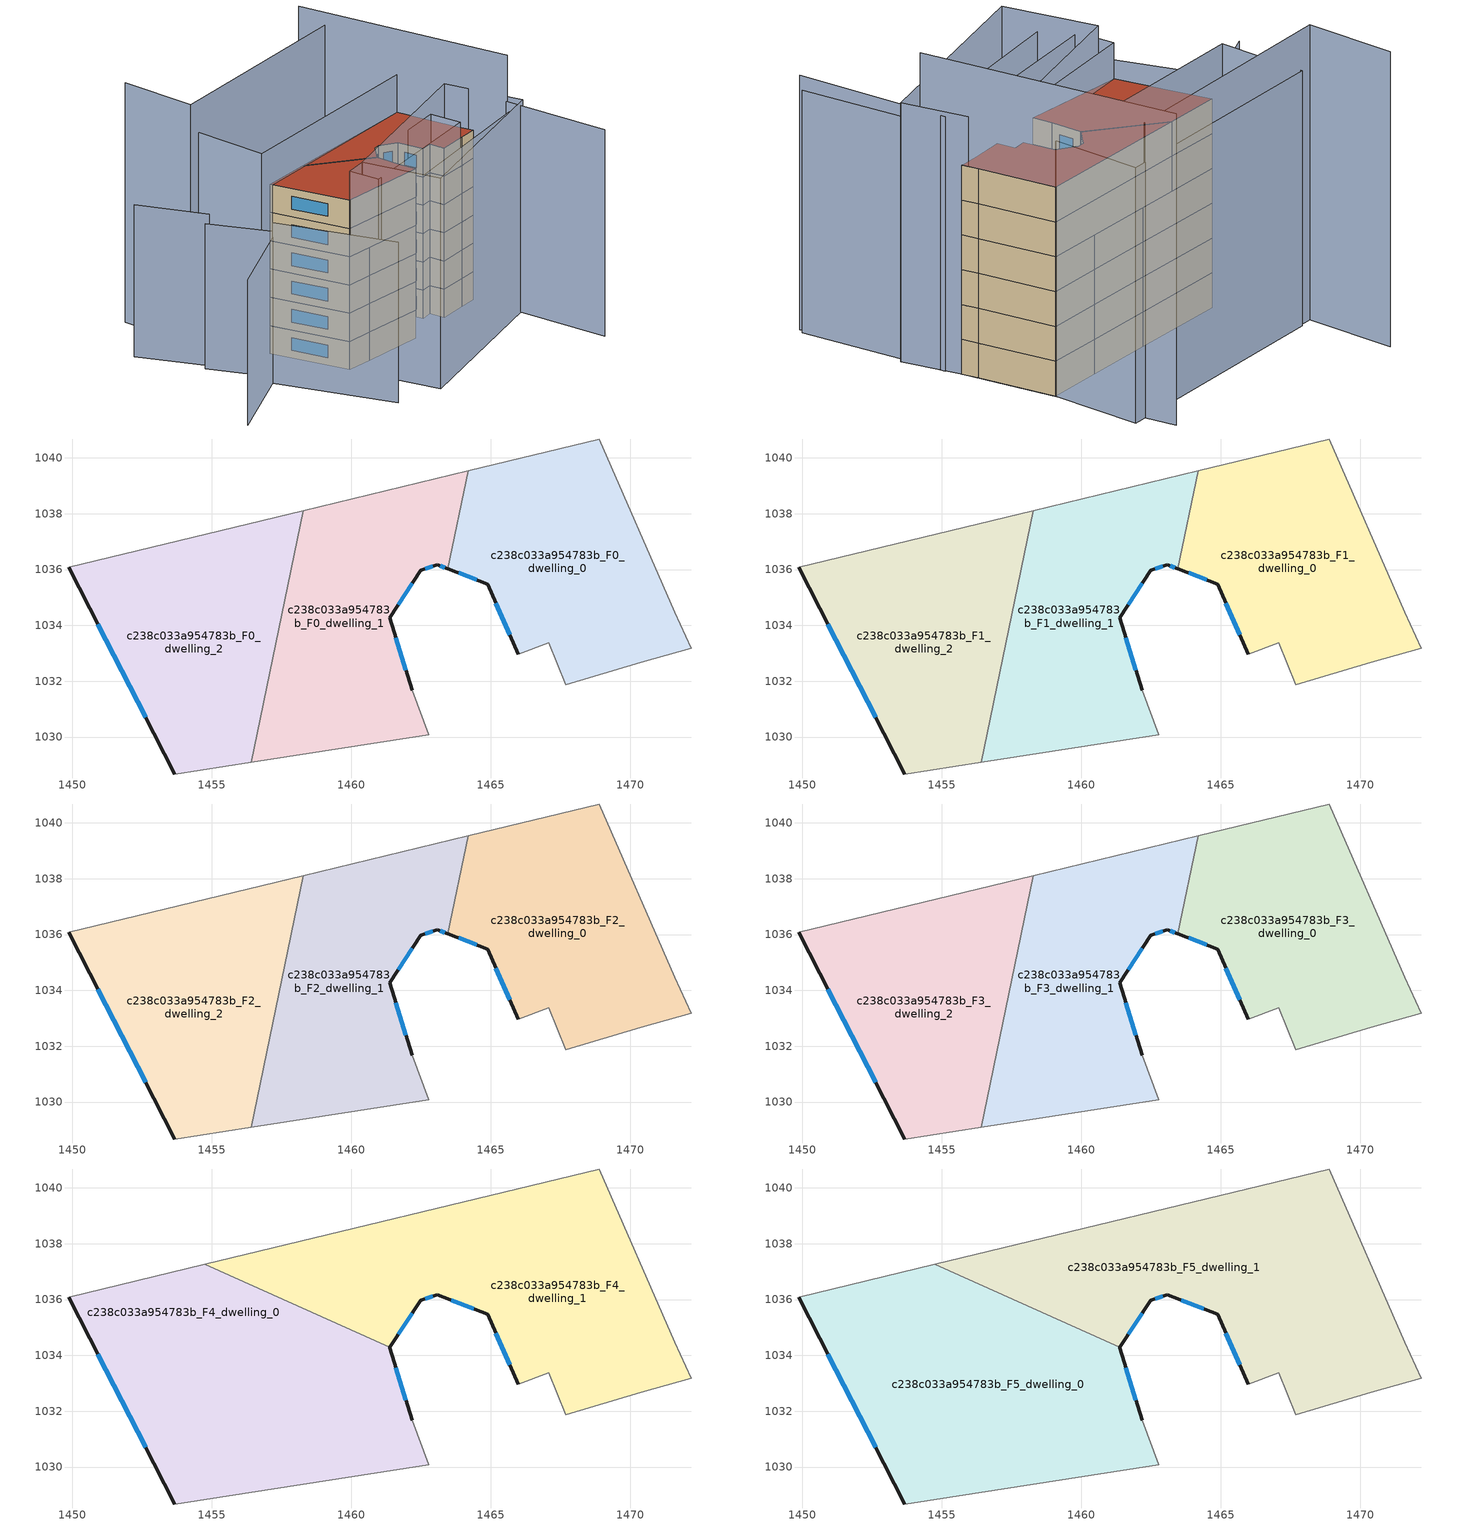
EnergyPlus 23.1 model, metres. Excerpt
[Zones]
c238c033a954783b_F0_dwelling_0
 floor ground (EU_floor_Construction): 1468.89,1040.68 1471.59,1034.47 1472.19,1033.17 1470.39,1032.67 1467.69,1031.87 1467.09,1033.37 1465.99,1032.97 1464.89,1035.48 1463.47,1036.03 1464.19,1039.54 z0
 wall outside (EU_wall_Construction): 1463.47,1036.03 1464.89,1035.48 1465.99,1032.97 z0:3
 wall adiabatic (EU_wall_Construction): 1465.99,1032.97 1467.09,1033.37 1467.69,1031.87 1470.39,1032.67 1472.19,1033.17 1471.59,1034.47 1468.89,1040.68 1464.19,1039.54 z0:3
 wall to c238c033a954783b_F0_dwelling_1 (EU_wall_Construction): 1464.19,1039.54 1463.47,1036.03 z0:3
 window (EU_Window_Construction): 1465.19,1034.79 1465.69,1033.66 / 1463.86,1035.88 1464.5,1035.63 z0.83:2.17
c238c033a954783b_F0_dwelling_1
 floor ground (EU_floor_Construction): 1464.19,1039.54 1463.47,1036.03 1463.09,1036.18 1462.49,1035.98 1461.39,1034.28 1462.19,1031.67 1462.79,1030.07 1456.41,1029.09 1458.28,1038.11 z0
 wall outside (EU_wall_Construction): 1462.19,1031.67 1461.39,1034.28 1462.49,1035.98 1463.09,1036.18 1463.47,1036.03 z0:3
 wall adiabatic (EU_wall_Construction): 1456.41,1029.09 1462.79,1030.07 1462.19,1031.67 / 1464.19,1039.54 1458.28,1038.11 z0:3
 wall to c238c033a954783b_F0_dwelling_2 (EU_wall_Construction): 1458.28,1038.11 1456.41,1029.09 z0:3
 window (EU_Window_Construction): 1463.19,1036.14 1463.36,1036.07 / 1462.65,1036.03 1462.92,1036.12 / 1461.69,1034.74 1462.18,1035.51 / 1461.97,1032.39 1461.61,1033.56 z0.83:2.17
c238c033a954783b_F0_dwelling_2
 floor ground (EU_floor_Construction): 1458.28,1038.11 1456.41,1029.09 1453.68,1028.67 1449.88,1036.08 z0
 wall outside (EU_wall_Construction): 1449.88,1036.08 1453.68,1028.67 z0:3
 wall adiabatic (EU_wall_Construction): 1453.68,1028.67 1456.41,1029.09 / 1458.28,1038.11 1449.88,1036.08 z0:3
 window (EU_Window_Construction): 1450.92,1034.04 1452.63,1030.71 z0.83:2.17
c238c033a954783b_F1_dwelling_0
 floor to c238c033a954783b_F0_dwelling_0 (EU_floor_Construction): 1468.89,1040.68 1471.59,1034.47 1472.19,1033.17 1470.39,1032.67 1467.69,1031.87 1467.09,1033.37 1465.99,1032.97 1464.89,1035.48 1463.47,1036.03 1464.19,1039.54 z3
 wall outside (EU_wall_Construction): 1463.47,1036.03 1464.89,1035.48 1465.99,1032.97 z3:6
 wall adiabatic (EU_wall_Construction): 1465.99,1032.97 1467.09,1033.37 1467.69,1031.87 1470.39,1032.67 1472.19,1033.17 1471.59,1034.47 1468.89,1040.68 1464.19,1039.54 z3:6
 wall to c238c033a954783b_F1_dwelling_1 (EU_wall_Construction): 1464.19,1039.54 1463.47,1036.03 z3:6
 window (EU_Window_Construction): 1465.19,1034.79 1465.69,1033.66 / 1463.86,1035.88 1464.5,1035.63 z3.83:5.17
c238c033a954783b_F1_dwelling_1
 floor to c238c033a954783b_F0_dwelling_1 (EU_floor_Construction): 1464.19,1039.54 1463.47,1036.03 1463.09,1036.18 1462.49,1035.98 1461.39,1034.28 1462.19,1031.67 1462.79,1030.07 1456.41,1029.09 1458.28,1038.11 z3
 wall outside (EU_wall_Construction): 1462.19,1031.67 1461.39,1034.28 1462.49,1035.98 1463.09,1036.18 1463.47,1036.03 z3:6
 wall adiabatic (EU_wall_Construction): 1456.41,1029.09 1462.79,1030.07 1462.19,1031.67 / 1464.19,1039.54 1458.28,1038.11 z3:6
 wall to c238c033a954783b_F1_dwelling_2 (EU_wall_Construction): 1458.28,1038.11 1456.41,1029.09 z3:6
 window (EU_Window_Construction): 1463.19,1036.14 1463.36,1036.07 / 1462.65,1036.03 1462.92,1036.12 / 1461.69,1034.74 1462.18,1035.51 / 1461.97,1032.39 1461.61,1033.56 z3.83:5.17
c238c033a954783b_F1_dwelling_2
 floor to c238c033a954783b_F0_dwelling_2 (EU_floor_Construction): 1458.28,1038.11 1456.41,1029.09 1453.68,1028.67 1449.88,1036.08 z3
 wall outside (EU_wall_Construction): 1449.88,1036.08 1453.68,1028.67 z3:6
 wall adiabatic (EU_wall_Construction): 1453.68,1028.67 1456.41,1029.09 / 1458.28,1038.11 1449.88,1036.08 z3:6
 window (EU_Window_Construction): 1450.92,1034.04 1452.63,1030.71 z3.83:5.17
c238c033a954783b_F2_dwelling_0
 floor to c238c033a954783b_F1_dwelling_0 (EU_floor_Construction): 1468.89,1040.68 1471.59,1034.47 1472.19,1033.17 1470.39,1032.67 1467.69,1031.87 1467.09,1033.37 1465.99,1032.97 1464.89,1035.48 1463.47,1036.03 1464.19,1039.54 z6
 wall outside (EU_wall_Construction): 1463.47,1036.03 1464.89,1035.48 1465.99,1032.97 z6:9
 wall adiabatic (EU_wall_Construction): 1465.99,1032.97 1467.09,1033.37 1467.69,1031.87 1470.39,1032.67 1472.19,1033.17 1471.59,1034.47 1468.89,1040.68 1464.19,1039.54 z6:9
 wall to c238c033a954783b_F2_dwelling_1 (EU_wall_Construction): 1464.19,1039.54 1463.47,1036.03 z6:9
 window (EU_Window_Construction): 1465.19,1034.79 1465.69,1033.66 / 1463.86,1035.88 1464.5,1035.63 z6.83:8.17
c238c033a954783b_F2_dwelling_1
 floor to c238c033a954783b_F1_dwelling_1 (EU_floor_Construction): 1464.19,1039.54 1463.47,1036.03 1463.09,1036.18 1462.49,1035.98 1461.39,1034.28 1462.19,1031.67 1462.79,1030.07 1456.41,1029.09 1458.28,1038.11 z6
 wall outside (EU_wall_Construction): 1462.19,1031.67 1461.39,1034.28 1462.49,1035.98 1463.09,1036.18 1463.47,1036.03 z6:9
 wall adiabatic (EU_wall_Construction): 1456.41,1029.09 1462.79,1030.07 1462.19,1031.67 / 1464.19,1039.54 1458.28,1038.11 z6:9
 wall to c238c033a954783b_F2_dwelling_2 (EU_wall_Construction): 1458.28,1038.11 1456.41,1029.09 z6:9
 window (EU_Window_Construction): 1463.19,1036.14 1463.36,1036.07 / 1462.65,1036.03 1462.92,1036.12 / 1461.69,1034.74 1462.18,1035.51 / 1461.97,1032.39 1461.61,1033.56 z6.83:8.17
c238c033a954783b_F2_dwelling_2
 floor to c238c033a954783b_F1_dwelling_2 (EU_floor_Construction): 1458.28,1038.11 1456.41,1029.09 1453.68,1028.67 1449.88,1036.08 z6
 wall outside (EU_wall_Construction): 1449.88,1036.08 1453.68,1028.67 z6:9
 wall adiabatic (EU_wall_Construction): 1453.68,1028.67 1456.41,1029.09 / 1458.28,1038.11 1449.88,1036.08 z6:9
 window (EU_Window_Construction): 1450.92,1034.04 1452.63,1030.71 z6.83:8.17
c238c033a954783b_F3_dwelling_0
 floor to c238c033a954783b_F2_dwelling_0 (EU_floor_Construction): 1468.89,1040.68 1471.59,1034.47 1472.19,1033.17 1470.39,1032.67 1467.69,1031.87 1467.09,1033.37 1465.99,1032.97 1464.89,1035.48 1463.47,1036.03 1464.19,1039.54 z9
 wall outside (EU_wall_Construction): 1463.47,1036.03 1464.89,1035.48 1465.99,1032.97 z9:12
 wall adiabatic (EU_wall_Construction): 1465.99,1032.97 1467.09,1033.37 1467.69,1031.87 1470.39,1032.67 1472.19,1033.17 1471.59,1034.47 1468.89,1040.68 1464.19,1039.54 z9:12
 wall to c238c033a954783b_F3_dwelling_1 (EU_wall_Construction): 1464.19,1039.54 1463.47,1036.03 z9:12
 window (EU_Window_Construction): 1465.19,1034.79 1465.69,1033.66 / 1463.86,1035.88 1464.5,1035.63 z9.83:11.17
c238c033a954783b_F3_dwelling_1
 floor to c238c033a954783b_F2_dwelling_1 (EU_floor_Construction): 1464.19,1039.54 1463.47,1036.03 1463.09,1036.18 1462.49,1035.98 1461.39,1034.28 1462.19,1031.67 1462.79,1030.07 1456.41,1029.09 1458.28,1038.11 z9
 wall outside (EU_wall_Construction): 1462.19,1031.67 1461.39,1034.28 1462.49,1035.98 1463.09,1036.18 1463.47,1036.03 z9:12
 wall adiabatic (EU_wall_Construction): 1456.41,1029.09 1462.79,1030.07 1462.19,1031.67 / 1464.19,1039.54 1458.28,1038.11 z9:12
 wall to c238c033a954783b_F3_dwelling_2 (EU_wall_Construction): 1458.28,1038.11 1456.41,1029.09 z9:12
 window (EU_Window_Construction): 1463.19,1036.14 1463.36,1036.07 / 1462.65,1036.03 1462.92,1036.12 / 1461.69,1034.74 1462.18,1035.51 / 1461.97,1032.39 1461.61,1033.56 z9.83:11.17
c238c033a954783b_F3_dwelling_2
 floor to c238c033a954783b_F2_dwelling_2 (EU_floor_Construction): 1458.28,1038.11 1456.41,1029.09 1453.68,1028.67 1449.88,1036.08 z9
 wall outside (EU_wall_Construction): 1449.88,1036.08 1453.68,1028.67 z9:12
 wall adiabatic (EU_wall_Construction): 1453.68,1028.67 1456.41,1029.09 / 1458.28,1038.11 1449.88,1036.08 z9:12
 window (EU_Window_Construction): 1450.92,1034.04 1452.63,1030.71 z9.83:11.17
c238c033a954783b_F4_dwelling_0
 floor to c238c033a954783b_F3_dwelling_1 (EU_floor_Construction): 1461.39,1034.29 1461.39,1034.28 1462.19,1031.67 1462.79,1030.07 1456.41,1029.09 1457.82,1035.89 z12
 floor to c238c033a954783b_F3_dwelling_2 (EU_floor_Construction): 1457.82,1035.89 1456.41,1029.09 1453.68,1028.67 1449.88,1036.08 1454.75,1037.26 z12
 wall outside (EU_wall_Construction): 1449.88,1036.08 1453.68,1028.67 / 1462.19,1031.67 1461.39,1034.28 1461.39,1034.29 z12:15
 wall adiabatic (EU_wall_Construction): 1453.68,1028.67 1462.79,1030.07 1462.19,1031.67 / 1454.75,1037.26 1449.88,1036.08 z12:15
 wall to c238c033a954783b_F4_dwelling_1 (EU_wall_Construction): 1461.39,1034.29 1454.75,1037.26 z12:15
 window (EU_Window_Construction): 1450.92,1034.04 1452.63,1030.71 / 1461.97,1032.39 1461.61,1033.56 z12.83:14.17
c238c033a954783b_F4_dwelling_1
 floor to c238c033a954783b_F3_dwelling_0 (EU_floor_Construction): 1468.89,1040.68 1471.59,1034.47 1472.19,1033.17 1470.39,1032.67 1467.69,1031.87 1467.09,1033.37 1465.99,1032.97 1464.89,1035.48 1463.47,1036.03 1464.19,1039.54 z12
 floor to c238c033a954783b_F3_dwelling_1 (EU_floor_Construction): 1464.19,1039.54 1463.47,1036.03 1463.09,1036.18 1462.49,1035.98 1458.28,1038.11 z12; 1462.49,1035.98 1461.39,1034.29 1457.82,1035.89 1458.28,1038.11 z12
 floor to c238c033a954783b_F3_dwelling_2 (EU_floor_Construction): 1458.28,1038.11 1457.82,1035.89 1454.75,1037.26 z12
 wall outside (EU_wall_Construction): 1461.39,1034.29 1462.49,1035.98 1463.09,1036.18 1464.89,1035.48 1465.99,1032.97 z12:15
 wall adiabatic (EU_wall_Construction): 1465.99,1032.97 1467.09,1033.37 1467.69,1031.87 1470.39,1032.67 1472.19,1033.17 1471.59,1034.47 1468.89,1040.68 1454.75,1037.26 z12:15
 window (EU_Window_Construction): 1465.19,1034.79 1465.69,1033.66 / 1463.58,1035.99 1464.39,1035.67 / 1462.65,1036.03 1462.92,1036.12 / 1461.69,1034.75 1462.19,1035.51 z12.83:14.17
c238c033a954783b_F5_dwelling_0
 floor to c238c033a954783b_F4_dwelling_0 (EU_floor_Construction): 1461.39,1034.29 1461.39,1034.28 1462.19,1031.67 1462.79,1030.07 1453.68,1028.67 1449.88,1036.08 1454.75,1037.26 z15
 wall outside (EU_wall_Construction): 1449.88,1036.08 1453.68,1028.67 / 1462.19,1031.67 1461.39,1034.28 1461.39,1034.29 z15:18
 wall adiabatic (EU_wall_Construction): 1453.68,1028.67 1462.79,1030.07 1462.19,1031.67 / 1454.75,1037.26 1449.88,1036.08 z15:18
 wall to c238c033a954783b_F5_dwelling_1 (EU_wall_Construction): 1461.39,1034.29 1454.75,1037.26 z15:18
 window (EU_Window_Construction): 1450.92,1034.04 1452.63,1030.71 / 1461.97,1032.39 1461.61,1033.56 z15.83:17.17
 roof outside (EU_roof_Construction): 1462.79,1030.07 1462.19,1031.67 1461.39,1034.28 1461.39,1034.29 1454.75,1037.26 1449.88,1036.08 1453.68,1028.67 z18
c238c033a954783b_F5_dwelling_1
 floor to c238c033a954783b_F4_dwelling_1 (EU_floor_Construction): 1468.89,1040.68 1471.59,1034.47 1472.19,1033.17 1470.39,1032.67 1467.69,1031.87 1467.09,1033.37 1465.99,1032.97 1464.89,1035.48 1463.09,1036.18 1462.49,1035.98 1461.39,1034.29 1454.75,1037.26 z15
 wall outside (EU_wall_Construction): 1461.39,1034.29 1462.49,1035.98 1463.09,1036.18 1464.89,1035.48 1465.99,1032.97 z15:18
 wall adiabatic (EU_wall_Construction): 1465.99,1032.97 1467.09,1033.37 1467.69,1031.87 1470.39,1032.67 1472.19,1033.17 1471.59,1034.47 1468.89,1040.68 1454.75,1037.26 z15:18
 window (EU_Window_Construction): 1465.19,1034.79 1465.69,1033.66 / 1463.58,1035.99 1464.39,1035.67 / 1462.65,1036.03 1462.92,1036.12 / 1461.69,1034.75 1462.19,1035.51 z15.83:17.17
 roof outside (EU_roof_Construction): 1472.19,1033.17 1471.59,1034.47 1468.89,1040.68 1454.75,1037.26 1461.39,1034.29 1462.49,1035.98 1463.09,1036.18 1464.89,1035.48 1465.99,1032.97 1467.09,1033.37 1467.69,1031.87 1470.39,1032.67 z18
shading: 1456.84,1023.15 1473.69,1029.57 / 1473.69,1029.57 1477.39,1019.86 z0:20.9; 1446.18,1030.98 1452.98,1020.34 z0:17; 1457.98,1020.17 1454.28,1027.47 / 1454.28,1027.47 1470.83,1035.86 / 1470.83,1035.86 1474.53,1028.55 / 1474.53,1028.55 1457.98,1020.17 z0:22.3; 1477.18,1019.33 1472.88,1031.97 z0:21.9; 1453.68,1028.67 1467.3,1033.48 / 1467.3,1033.48 1468.4,1030.37 / 1468.4,1030.37 1454.77,1025.57 / 1454.77,1025.57 1453.68,1028.67 z0:21.1; 1443.07,1037.38 1447.27,1031.81 / 1447.27,1031.81 1438.79,1025.42 z0:15.4; 1439.37,1043.59 1443.76,1037.63 z0:16.1; 1473.63,1029.79 1464.67,1050.38 z0:26.8; 1446.38,1042.89 1466.96,1048.19 / 1466.96,1048.19 1468.89,1040.68 / 1468.89,1040.68 1448.31,1035.38 / 1448.31,1035.38 1446.38,1042.89 z0:22; 1465.81,1047.82 1445.26,1042.39 / 1445.26,1042.39 1443.28,1049.89 z0:25.4
[Building]
EU S2 Campaign: North Axis=0; Terrain=City; Solar Distribution=FullExterior
[Site:Location]
Lyon-Bron: Latitude=45.75; Longitude=5; Time Zone=1; Elevation=198
[SizingPeriod:WeatherFileDays]
AnnualSizingPeriod: Begin Month=1; Begin Day of Month=1; End Month=12; End Day of Month=31; Day of Week for Start Day=Monday; Use Weather File Daylight Saving Period=No; Use Weather File Rain and Snow Indicators=No
[MATERIAL]
EU_InternalMass_Material: Roughness=MediumRough; Thickness=0.1; Conductivity=1; Density=1800; Specific Heat=900; Thermal Absorptance=0.9; Solar Absorptance=0.7; Visible Absorptance=0.7
[MATERIAL:NOMASS] Roughness=MediumRough; Thermal Absorptance=0.9; Solar Absorptance=0.7; Visible Absorptance=0.7
Name | Thermal Resistance
EU_wall_NoMass | 0.87146
EU_roof_NoMass | 0.842276
EU_floor_NoMass | 0.496999
[WINDOWMATERIAL:SIMPLEGLAZINGSYSTEM]
EU_Window_SimpleGlazing: UFactor=2.2525; Solar Heat Gain Coefficient=0.76; Visible Transmittance=0.76
[CONSTRUCTION]
EU_wall_Construction: EU_wall_NoMass
EU_roof_Construction: EU_roof_NoMass
EU_floor_Construction: EU_floor_NoMass
EU_Window_Construction: EU_Window_SimpleGlazing
EU_InternalMass_Construction: EU_InternalMass_Material
[ZONE] Type=1; Multiplier=1; Ceiling Height=autocalculate; Floor Area=autocalculate; Part of Total Floor Area=Yes
Name | Volume
c238c033a954783b_F0_dwelling_0 | 139.891
c238c033a954783b_F1_dwelling_0; c238c033a954783b_F2_dwelling_0; c238c033a954783b_F3_dwelling_0 | 139.89
c238c033a954783b_F4_dwelling_0 | 211.144
c238c033a954783b_F5_dwelling_0 | 211.147
c238c033a954783b_F0_dwelling_1; c238c033a954783b_F1_dwelling_1; c238c033a954783b_F2_dwelling_1; c238c033a954783b_F3_dwelling_1 | 141.628
c238c033a954783b_F4_dwelling_1 | 211.125
c238c033a954783b_F5_dwelling_1 | 211.134
c238c033a954783b_F0_dwelling_2 | 140.75
c238c033a954783b_F1_dwelling_2; c238c033a954783b_F2_dwelling_2; c238c033a954783b_F3_dwelling_2 | 140.751
[INTERNALMASS] Construction=EU_InternalMass_Construction
Name | Zone or ZoneList | Surface Area
c238c033a954783b_F0_dwelling_0_EU_InternalMass | c238c033a954783b_F0_dwelling_0 | 46.6301
c238c033a954783b_F0_dwelling_1_EU_InternalMass | c238c033a954783b_F0_dwelling_1 | 47.2092
c238c033a954783b_F0_dwelling_2_EU_InternalMass | c238c033a954783b_F0_dwelling_2 | 46.9169
c238c033a954783b_F1_dwelling_0_EU_InternalMass | c238c033a954783b_F1_dwelling_0 | 46.6301
c238c033a954783b_F1_dwelling_1_EU_InternalMass | c238c033a954783b_F1_dwelling_1 | 47.2092
c238c033a954783b_F1_dwelling_2_EU_InternalMass | c238c033a954783b_F1_dwelling_2 | 46.9169
c238c033a954783b_F2_dwelling_0_EU_InternalMass | c238c033a954783b_F2_dwelling_0 | 46.6301
c238c033a954783b_F2_dwelling_1_EU_InternalMass | c238c033a954783b_F2_dwelling_1 | 47.2092
c238c033a954783b_F2_dwelling_2_EU_InternalMass | c238c033a954783b_F2_dwelling_2 | 46.9169
c238c033a954783b_F3_dwelling_0_EU_InternalMass | c238c033a954783b_F3_dwelling_0 | 46.6301
c238c033a954783b_F3_dwelling_1_EU_InternalMass | c238c033a954783b_F3_dwelling_1 | 47.2092
c238c033a954783b_F3_dwelling_2_EU_InternalMass | c238c033a954783b_F3_dwelling_2 | 46.9169
c238c033a954783b_F4_dwelling_0_EU_InternalMass | c238c033a954783b_F4_dwelling_0 | 70.3823
c238c033a954783b_F4_dwelling_1_EU_InternalMass | c238c033a954783b_F4_dwelling_1 | 70.378
c238c033a954783b_F5_dwelling_0_EU_InternalMass | c238c033a954783b_F5_dwelling_0 | 70.3823
c238c033a954783b_F5_dwelling_1_EU_InternalMass | c238c033a954783b_F5_dwelling_1 | 70.378
[OTHEREQUIPMENT] Fuel Type=Electricity; Design Level Calculation Method=Watts/Area; Power per Zone Floor Area=1; Fraction Latent=0; Fraction Radiant=0; Fraction Lost=0; Carbon Dioxide Generation Rate=0; EndUse Subcategory=EU_Step8_InternalGains
Name | Zone or ZoneList or Space or SpaceList | Schedule
EU_Step8_InternalGain_c238c033a954783b_F0_dwelling_0_f000 | c238c033a954783b_F0_dwelling_0 | EU_Step8_GainSchedule_c238c033a954783b_F0_dwelling_0_f000
EU_Step8_InternalGain_c238c033a954783b_F0_dwelling_1_f000 | c238c033a954783b_F0_dwelling_1 | EU_Step8_GainSchedule_c238c033a954783b_F0_dwelling_1_f000
EU_Step8_InternalGain_c238c033a954783b_F0_dwelling_2_f000 | c238c033a954783b_F0_dwelling_2 | EU_Step8_GainSchedule_c238c033a954783b_F0_dwelling_2_f000
EU_Step8_InternalGain_c238c033a954783b_F1_dwelling_0_f000 | c238c033a954783b_F1_dwelling_0 | EU_Step8_GainSchedule_c238c033a954783b_F1_dwelling_0_f000
EU_Step8_InternalGain_c238c033a954783b_F1_dwelling_1_f000 | c238c033a954783b_F1_dwelling_1 | EU_Step8_GainSchedule_c238c033a954783b_F1_dwelling_1_f000
EU_Step8_InternalGain_c238c033a954783b_F1_dwelling_2_f000 | c238c033a954783b_F1_dwelling_2 | EU_Step8_GainSchedule_c238c033a954783b_F1_dwelling_2_f000
EU_Step8_InternalGain_c238c033a954783b_F2_dwelling_0_f000 | c238c033a954783b_F2_dwelling_0 | EU_Step8_GainSchedule_c238c033a954783b_F2_dwelling_0_f000
EU_Step8_InternalGain_c238c033a954783b_F2_dwelling_1_f000 | c238c033a954783b_F2_dwelling_1 | EU_Step8_GainSchedule_c238c033a954783b_F2_dwelling_1_f000
EU_Step8_InternalGain_c238c033a954783b_F2_dwelling_2_f000 | c238c033a954783b_F2_dwelling_2 | EU_Step8_GainSchedule_c238c033a954783b_F2_dwelling_2_f000
EU_Step8_InternalGain_c238c033a954783b_F3_dwelling_0_f000 | c238c033a954783b_F3_dwelling_0 | EU_Step8_GainSchedule_c238c033a954783b_F3_dwelling_0_f000
EU_Step8_InternalGain_c238c033a954783b_F3_dwelling_1_f000 | c238c033a954783b_F3_dwelling_1 | EU_Step8_GainSchedule_c238c033a954783b_F3_dwelling_1_f000
EU_Step8_InternalGain_c238c033a954783b_F3_dwelling_2_f000 | c238c033a954783b_F3_dwelling_2 | EU_Step8_GainSchedule_c238c033a954783b_F3_dwelling_2_f000
EU_Step8_InternalGain_c238c033a954783b_F4_dwelling_0_f000 | c238c033a954783b_F4_dwelling_0 | EU_Step8_GainSchedule_c238c033a954783b_F4_dwelling_0_f000
EU_Step8_InternalGain_c238c033a954783b_F4_dwelling_1_f000 | c238c033a954783b_F4_dwelling_1 | EU_Step8_GainSchedule_c238c033a954783b_F4_dwelling_1_f000
EU_Step8_InternalGain_c238c033a954783b_F5_dwelling_0_f000 | c238c033a954783b_F5_dwelling_0 | EU_Step8_GainSchedule_c238c033a954783b_F5_dwelling_0_f000
EU_Step8_InternalGain_c238c033a954783b_F5_dwelling_1_f000 | c238c033a954783b_F5_dwelling_1 | EU_Step8_GainSchedule_c238c033a954783b_F5_dwelling_1_f000
[ZONEVENTILATION:DESIGNFLOWRATE] Schedule=EU_AlwaysOn; Design Flow Rate Calculation Method=AirChanges/Hour; Air Changes per Hour=0.425; Ventilation Type=Natural; Fan Pressure Rise=0; Fan Total Efficiency=1; Constant Term Coefficient=1; Temperature Term Coefficient=0; Velocity Term Coefficient=0; Velocity Squared Term Coefficient=0; Minimum Indoor Temperature=-100; Maximum Indoor Temperature=100; Delta Temperature=-100; Minimum Outdoor Temperature=-100; Maximum Outdoor Temperature=100; Maximum Wind Speed=40
Name | Zone or ZoneList or Space or SpaceList
EU_ConstantAir_c238c033a954783b_F0_dwelling_0 | c238c033a954783b_F0_dwelling_0
EU_ConstantAir_c238c033a954783b_F0_dwelling_1 | c238c033a954783b_F0_dwelling_1
EU_ConstantAir_c238c033a954783b_F0_dwelling_2 | c238c033a954783b_F0_dwelling_2
EU_ConstantAir_c238c033a954783b_F1_dwelling_0 | c238c033a954783b_F1_dwelling_0
EU_ConstantAir_c238c033a954783b_F1_dwelling_1 | c238c033a954783b_F1_dwelling_1
EU_ConstantAir_c238c033a954783b_F1_dwelling_2 | c238c033a954783b_F1_dwelling_2
EU_ConstantAir_c238c033a954783b_F2_dwelling_0 | c238c033a954783b_F2_dwelling_0
EU_ConstantAir_c238c033a954783b_F2_dwelling_1 | c238c033a954783b_F2_dwelling_1
EU_ConstantAir_c238c033a954783b_F2_dwelling_2 | c238c033a954783b_F2_dwelling_2
EU_ConstantAir_c238c033a954783b_F3_dwelling_0 | c238c033a954783b_F3_dwelling_0
EU_ConstantAir_c238c033a954783b_F3_dwelling_1 | c238c033a954783b_F3_dwelling_1
EU_ConstantAir_c238c033a954783b_F3_dwelling_2 | c238c033a954783b_F3_dwelling_2
EU_ConstantAir_c238c033a954783b_F4_dwelling_0 | c238c033a954783b_F4_dwelling_0
EU_ConstantAir_c238c033a954783b_F4_dwelling_1 | c238c033a954783b_F4_dwelling_1
EU_ConstantAir_c238c033a954783b_F5_dwelling_0 | c238c033a954783b_F5_dwelling_0
EU_ConstantAir_c238c033a954783b_F5_dwelling_1 | c238c033a954783b_F5_dwelling_1
[HVACTEMPLATE:THERMOSTAT] Constant Heating Setpoint=20; Constant Cooling Setpoint=50
EU_HeatOnly_c238c033a954783b_F0_dwelling_0; EU_HeatOnly_c238c033a954783b_F0_dwelling_1; EU_HeatOnly_c238c033a954783b_F0_dwelling_2; EU_HeatOnly_c238c033a954783b_F1_dwelling_0; EU_HeatOnly_c238c033a954783b_F1_dwelling_1; EU_HeatOnly_c238c033a954783b_F1_dwelling_2; EU_HeatOnly_c238c033a954783b_F2_dwelling_0; EU_HeatOnly_c238c033a954783b_F2_dwelling_1; EU_HeatOnly_c238c033a954783b_F2_dwelling_2; EU_HeatOnly_c238c033a954783b_F3_dwelling_0; EU_HeatOnly_c238c033a954783b_F3_dwelling_1; EU_HeatOnly_c238c033a954783b_F3_dwelling_2; EU_HeatOnly_c238c033a954783b_F4_dwelling_0; EU_HeatOnly_c238c033a954783b_F4_dwelling_1; EU_HeatOnly_c238c033a954783b_F5_dwelling_0; EU_HeatOnly_c238c033a954783b_F5_dwelling_1
[HVACTEMPLATE:ZONE:IDEALLOADSAIRSYSTEM] System Availability Schedule=EU_AlwaysOn; Maximum Heating Supply Air Temperature=50; Minimum Cooling Supply Air Temperature=13; Maximum Heating Supply Air Humidity Ratio=0.0156; Minimum Cooling Supply Air Humidity Ratio=0.0077; Heating Limit=NoLimit; Cooling Limit=NoLimit; Heating Availability Schedule=EU_AlwaysOn; Cooling Availability Schedule=EU_CoolingOff; Dehumidification Control Type=ConstantSensibleHeatRatio; Cooling Sensible Heat Ratio=0.7; Dehumidification Setpoint=60; Humidification Control Type=None; Humidification Setpoint=30; Outdoor Air Method=None; Outdoor Air Flow Rate per Person=0.00944; Outdoor Air Flow Rate per Zone Floor Area=0; Outdoor Air Flow Rate per Zone=0; Demand Controlled Ventilation Type=None; Outdoor Air Economizer Type=NoEconomizer; Heat Recovery Type=None; Sensible Heat Recovery Effectiveness=0.7; Latent Heat Recovery Effectiveness=0.65
Name | Template Thermostat
c238c033a954783b_F0_dwelling_0 | EU_HeatOnly_c238c033a954783b_F0_dwelling_0
c238c033a954783b_F0_dwelling_1 | EU_HeatOnly_c238c033a954783b_F0_dwelling_1
c238c033a954783b_F0_dwelling_2 | EU_HeatOnly_c238c033a954783b_F0_dwelling_2
c238c033a954783b_F1_dwelling_0 | EU_HeatOnly_c238c033a954783b_F1_dwelling_0
c238c033a954783b_F1_dwelling_1 | EU_HeatOnly_c238c033a954783b_F1_dwelling_1
c238c033a954783b_F1_dwelling_2 | EU_HeatOnly_c238c033a954783b_F1_dwelling_2
c238c033a954783b_F2_dwelling_0 | EU_HeatOnly_c238c033a954783b_F2_dwelling_0
c238c033a954783b_F2_dwelling_1 | EU_HeatOnly_c238c033a954783b_F2_dwelling_1
c238c033a954783b_F2_dwelling_2 | EU_HeatOnly_c238c033a954783b_F2_dwelling_2
c238c033a954783b_F3_dwelling_0 | EU_HeatOnly_c238c033a954783b_F3_dwelling_0
c238c033a954783b_F3_dwelling_1 | EU_HeatOnly_c238c033a954783b_F3_dwelling_1
c238c033a954783b_F3_dwelling_2 | EU_HeatOnly_c238c033a954783b_F3_dwelling_2
c238c033a954783b_F4_dwelling_0 | EU_HeatOnly_c238c033a954783b_F4_dwelling_0
c238c033a954783b_F4_dwelling_1 | EU_HeatOnly_c238c033a954783b_F4_dwelling_1
c238c033a954783b_F5_dwelling_0 | EU_HeatOnly_c238c033a954783b_F5_dwelling_0
c238c033a954783b_F5_dwelling_1 | EU_HeatOnly_c238c033a954783b_F5_dwelling_1
[SIZING:ZONE] Zone Cooling Design Supply Air Temperature Input Method=SupplyAirTemperature; Zone Cooling Design Supply Air Temperature=13; Zone Heating Design Supply Air Temperature Input Method=SupplyAirTemperature; Zone Heating Design Supply Air Temperature=50; Zone Cooling Design Supply Air Humidity Ratio=0.008; Zone Heating Design Supply Air Humidity Ratio=0.008; Cooling Design Air Flow Method=DesignDay; Cooling Design Air Flow Rate=0; Cooling Minimum Air Flow per Zone Floor Area=0.000762; Cooling Minimum Air Flow=0; Cooling Minimum Air Flow Fraction=0.2; Heating Design Air Flow Method=DesignDay; Heating Design Air Flow Rate=0; Heating Maximum Air Flow per Zone Floor Area=0.002032; Heating Maximum Air Flow=0.141576; Heating Maximum Air Flow Fraction=0.3; Account for Dedicated Outdoor Air System=No; Dedicated Outdoor Air System Control Strategy=NeutralSupplyAir; Dedicated Outdoor Air Low Setpoint Temperature for Design=autosize; Dedicated Outdoor Air High Setpoint Temperature for Design=autosize; Zone Load Sizing Method=Sensible Load Only No Latent Load; Zone Latent Cooling Design Supply Air Humidity Ratio Input Method=HumidityRatioDifference; Zone Cooling Design Supply Air Humidity Ratio Difference=0.005; Zone Latent Heating Design Supply Air Humidity Ratio Input Method=HumidityRatioDifference; Zone Humidification Design Supply Air Humidity Ratio Difference=0.005
c238c033a954783b_F0_dwelling_0; c238c033a954783b_F0_dwelling_1; c238c033a954783b_F0_dwelling_2; c238c033a954783b_F1_dwelling_0; c238c033a954783b_F1_dwelling_1; c238c033a954783b_F1_dwelling_2; c238c033a954783b_F2_dwelling_0; c238c033a954783b_F2_dwelling_1; c238c033a954783b_F2_dwelling_2; c238c033a954783b_F3_dwelling_0; c238c033a954783b_F3_dwelling_1; c238c033a954783b_F3_dwelling_2; c238c033a954783b_F4_dwelling_0; c238c033a954783b_F4_dwelling_1; c238c033a954783b_F5_dwelling_0; c238c033a954783b_F5_dwelling_1
[SCHEDULE:CONSTANT]
Name | Hourly Value
EU_AlwaysOn | 1
EU_CoolingOff | 0
[SCHEDULE:FILE] Column Number=1; Rows to Skip at Top=0; Number of Hours of Data=8760; Column Separator=Comma; Interpolate to Timestep=No; Minutes per Item=60; Adjust Schedule for Daylight Savings=Yes
Name | File
EU_Step8_GainSchedule_c238c033a954783b_F0_dwelling_0_f000 | ../../schedules/c238c033a954783b/c238c033a954783b_F0_dwelling_0_f000_gain.csv
EU_Step8_GainSchedule_c238c033a954783b_F0_dwelling_1_f000 | ../../schedules/c238c033a954783b/c238c033a954783b_F0_dwelling_1_f000_gain.csv
EU_Step8_GainSchedule_c238c033a954783b_F0_dwelling_2_f000 | ../../schedules/c238c033a954783b/c238c033a954783b_F0_dwelling_2_f000_gain.csv
EU_Step8_GainSchedule_c238c033a954783b_F1_dwelling_0_f000 | ../../schedules/c238c033a954783b/c238c033a954783b_F1_dwelling_0_f000_gain.csv
EU_Step8_GainSchedule_c238c033a954783b_F1_dwelling_1_f000 | ../../schedules/c238c033a954783b/c238c033a954783b_F1_dwelling_1_f000_gain.csv
EU_Step8_GainSchedule_c238c033a954783b_F1_dwelling_2_f000 | ../../schedules/c238c033a954783b/c238c033a954783b_F1_dwelling_2_f000_gain.csv
EU_Step8_GainSchedule_c238c033a954783b_F2_dwelling_0_f000 | ../../schedules/c238c033a954783b/c238c033a954783b_F2_dwelling_0_f000_gain.csv
EU_Step8_GainSchedule_c238c033a954783b_F2_dwelling_1_f000 | ../../schedules/c238c033a954783b/c238c033a954783b_F2_dwelling_1_f000_gain.csv
EU_Step8_GainSchedule_c238c033a954783b_F2_dwelling_2_f000 | ../../schedules/c238c033a954783b/c238c033a954783b_F2_dwelling_2_f000_gain.csv
EU_Step8_GainSchedule_c238c033a954783b_F3_dwelling_0_f000 | ../../schedules/c238c033a954783b/c238c033a954783b_F3_dwelling_0_f000_gain.csv
EU_Step8_GainSchedule_c238c033a954783b_F3_dwelling_1_f000 | ../../schedules/c238c033a954783b/c238c033a954783b_F3_dwelling_1_f000_gain.csv
EU_Step8_GainSchedule_c238c033a954783b_F3_dwelling_2_f000 | ../../schedules/c238c033a954783b/c238c033a954783b_F3_dwelling_2_f000_gain.csv
EU_Step8_GainSchedule_c238c033a954783b_F4_dwelling_0_f000 | ../../schedules/c238c033a954783b/c238c033a954783b_F4_dwelling_0_f000_gain.csv
EU_Step8_GainSchedule_c238c033a954783b_F4_dwelling_1_f000 | ../../schedules/c238c033a954783b/c238c033a954783b_F4_dwelling_1_f000_gain.csv
EU_Step8_GainSchedule_c238c033a954783b_F5_dwelling_0_f000 | ../../schedules/c238c033a954783b/c238c033a954783b_F5_dwelling_0_f000_gain.csv
EU_Step8_GainSchedule_c238c033a954783b_F5_dwelling_1_f000 | ../../schedules/c238c033a954783b/c238c033a954783b_F5_dwelling_1_f000_gain.csv
